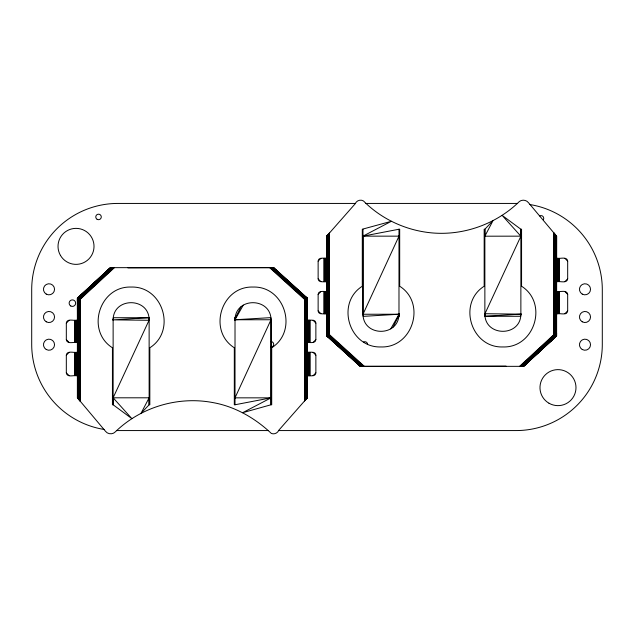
<?xml version="1.0" encoding="UTF-8"?>
<svg xmlns="http://www.w3.org/2000/svg" width="634" height="634" viewBox="0 0 634 634"><rect width="100%" height="100%" fill="white"/><g stroke="black" fill="none" stroke-linecap="round" stroke-linejoin="round"><path stroke-width="0.95" d="M77.443 397.898L77.451 298.146L110.411 267.659M273.785 267.659L110.356 267.659L77.578 298.202L77.57 398.041L77.784 298.297L111.14 267.659M77.776 398.287L77.403 298.131L77.403 397.843L105.521 431.31C107.812 434.417 112.836 434.662 115.412 431.786C140.724 407.171 178.051 395.965 212.739 402.558C234.992 406.434 255.169 418.194 271.352 433.442C274.157 434.623 277.668 433.125 278.754 430.288L307.308 397.843L307.308 393.651M78.053 398.612L78.061 298.416L110.799 267.659L77.578 298.202M78.402 298.566L78.394 399.024L78.917 298.788L112.036 267.659L78.061 298.416L77.903 398.437M77.784 298.297L79.226 298.923L79.226 400.014L79.741 299.153L113.177 267.659L112.583 267.659L78.917 298.788L78.79 399.491L79.226 298.923L113.177 267.659M77.403 397.518L80.177 401.124L80.177 400.506M149.133 398.81L148.728 397.883L149.133 397.843L149.133 404.769L149.83 404.769L149.83 347.773C176.727 330.782 162.922 285.966 131.135 287.051C99.34 285.966 85.535 330.782 112.432 347.773L112.432 404.769L113.129 404.769L113.129 397.803L149.133 397.803L141.01 413.32L149.133 404.769L149.133 320.083C149.331 297.053 113.232 296.815 113.129 319.853L113.129 404.769L131.904 418.654L113.129 397.803L149.133 320.083L148.95 317.721L113.312 317.721L113.129 320.289L113.153 319.314M235.016 398.406L235.016 319.544C235.539 296.585 271.423 297.346 271.027 320.281L271.011 404.769L242.632 412.702L271.027 397.851L271.027 319.274M306.198 398.485L304.534 400.981L304.534 299.351L269.664 267.659M307.442 375.685L307.308 342.447C309.812 342.312 315.589 343.826 315.867 339.673L315.867 323.055C315.589 318.91 309.812 320.424 307.308 320.289L307.442 342.447M326.692 240.349L326.692 236.165L355.246 203.712C356.443 200.518 360.683 199.131 363.536 201.002C381.502 219.213 406.228 230.522 431.714 232.884C463.731 235.816 496.501 223.968 519.428 201.469C522.147 199.353 526.418 199.932 528.479 202.69L556.597 236.165L556.597 335.869L523.644 366.341L360.215 366.341L326.692 335.869L326.692 236.157L329.466 233.019L329.466 334.649L364.336 366.341M329.466 233.629L329.466 233.122L326.692 236.363L329.466 233.629L327.802 235.515M362.973 314.726L362.973 235.143L362.997 314.242C363.187 336.86 398.517 337.082 398.984 314.456L398.984 235.594M484.867 235.19L485.272 236.117L484.867 236.157L484.867 229.231L484.17 229.231L484.17 286.227C457.272 303.218 471.078 348.034 502.865 346.949C534.66 348.034 548.465 303.218 521.568 286.227L521.568 229.231L520.871 229.231L520.871 236.157L484.867 236.197L492.99 220.68L484.867 229.231L484.867 313.917C484.669 336.947 520.768 337.185 520.871 314.147L520.871 229.231L502.096 215.346L520.871 236.197L484.867 313.917L485.05 316.279L520.688 316.279L520.871 313.711L520.847 314.686M553.823 233.494L553.823 232.876L556.597 236.482M520.823 366.341L554.774 335.077L554.774 233.986L554.259 334.847L520.823 366.341L521.417 366.341L555.083 335.212L555.606 234.976L555.598 335.434L522.448 366.341L555.939 335.584L556.224 235.713L556.216 335.703L523.201 366.341L556.422 335.798L556.557 236.102M556.43 235.959L556.216 335.703L522.86 366.341L555.939 335.584L555.947 235.388M523.589 366.341L556.549 335.854L556.597 236.157M235.016 397.843L271.027 397.851L271.011 404.769L271.701 404.769L271.701 347.773C298.598 330.782 284.801 285.966 253.006 287.051C221.211 285.966 207.413 330.782 234.311 347.773L234.311 404.769L235 404.769L235.016 397.843L271.003 319.758L235.016 319.758L235.254 317.309L235.016 320.289L235.254 317.309M362.989 229.231L362.973 236.149L398.984 236.157L399 229.231L399.689 229.231L399.689 286.227C426.587 303.218 412.789 348.034 380.994 346.949C349.199 348.034 335.402 303.218 362.299 286.227L362.299 229.231L391.368 221.298L362.973 236.149L399 229.231M556.597 335.869L555.939 335.584L556.097 235.563M555.939 335.584L554.774 335.077L555.21 234.509L555.083 335.212L521.964 366.341L555.598 335.434M77.403 300.888L77.451 298.146L110.554 267.659M556.549 335.854L523.446 366.341L556.549 335.854L556.597 333.112M398.746 316.691L398.984 313.711L398.746 316.691L398.984 314.242L362.997 314.242L398.984 236.157M77.403 342.447C74.416 341.631 66.99 344.753 66.324 339.673L66.324 323.055C66.99 317.983 74.416 321.105 77.403 320.289M77.403 375.685C74.416 374.868 66.99 377.991 66.324 372.919L66.324 355.111C66.99 350.039 74.416 353.162 77.403 352.346M326.692 313.711C324.188 313.576 318.411 315.09 318.133 310.945L318.133 294.327C318.411 290.174 324.188 291.688 326.692 291.553L326.692 281.654C324.188 281.52 318.411 283.033 318.133 278.889L318.133 261.081C318.411 256.936 324.188 258.45 326.692 258.315M307.308 352.346C309.812 352.48 315.589 350.967 315.867 355.111L315.867 372.919C315.589 377.064 309.812 375.55 307.308 375.685M556.597 258.315C559.584 259.132 567.01 256.009 567.676 261.081L567.676 278.889C567.01 283.961 559.584 280.838 556.597 281.654L556.969 258.315M556.731 313.711L556.597 291.553C559.584 292.369 567.01 289.247 567.676 294.327L567.676 310.945C567.01 316.017 559.584 312.895 556.597 313.711M109.167 270.139L109.365 268.57M524.635 365.43L524.833 363.861M235.063 318.791L240.88 306.983M393.12 327.017L398.937 315.209M243.25 305.16L235.016 319.758L270.813 317.634L271.027 320.281M390.75 328.84L398.984 314.242L363.187 316.366L362.973 313.719M304.534 400.371L307.308 397.637L304.534 400.878L307.308 397.835L307.308 298.131L273.729 267.659M326.692 236.363L329.466 233.328M304.534 400.672L307.308 397.637M66.324 323.055L69.09 320.289M66.324 355.111L69.09 352.346M318.133 261.081L320.899 258.315M318.133 294.327L320.899 291.553M313.101 342.447L315.867 339.673M313.101 375.685L315.867 372.919M564.91 281.654L567.676 278.889M564.91 313.711L567.676 310.945M304.534 299.351L307.308 298.131M327.881 336.947L326.732 335.854L329.466 334.649M113.129 267.889L113.795 267.659L79.741 299.153L79.694 400.569L80.169 299.343L114.437 267.659L112.646 267.659M520.871 366.111L520.205 366.341L554.259 334.847L554.306 233.431L553.831 334.657L519.563 366.341L521.354 366.341M565.385 313.671L565.853 313.545M235 404.769L271.027 397.851L271.027 398.857M127.925 267.865L271.011 267.659M362.989 366.341L506.075 366.135M355.563 203.435L118.257 203.435A86.216 86.216 0 0 0 31.7 289.302L31.7 344.698A86.216 86.216 0 0 0 104.214 429.472M365.446 203.435L515.743 203.435A86.216 86.216 0 0 1 517.621 203.451M268.554 430.565L118.257 430.565A86.216 86.216 0 0 1 116.379 430.549M278.437 430.565L515.743 430.565A86.216 86.216 0 0 0 602.3 344.698L602.3 289.302A86.216 86.216 0 0 0 529.786 204.528M554.774 335.077L553.831 334.657L553.831 232.86M79.226 298.923L80.169 299.343L80.169 401.14M273.579 267.659L307.173 298.186L307.173 398.001M273.333 267.659L307.007 298.265L307.007 398.184M272.992 267.659L306.777 298.36L306.777 398.445M272.572 267.659L306.491 298.487L306.491 398.77M272.081 267.659L306.167 298.63L306.167 399.143M271.534 267.659L305.794 298.796L305.794 399.563M270.932 267.659L305.39 298.979L305.39 400.022M270.306 267.659L304.97 299.161L304.97 400.498M363.694 366.341L329.03 334.839L329.03 233.502M363.068 366.341L328.61 335.021L328.61 233.978M362.466 366.341L328.206 335.204L328.206 234.437M361.919 366.341L327.833 335.37L327.833 234.857M361.428 366.341L327.509 335.513L327.509 235.23M361.008 366.341L327.223 335.64L327.223 235.555M360.667 366.341L326.993 335.735L326.993 235.816M326.827 335.814L360.421 366.341M326.692 333.112L326.732 335.854L360.271 366.341M306.119 297.053L307.268 298.146L307.308 300.888M564.91 258.315L567.676 261.081M564.91 291.553L567.676 294.327M318.133 278.889L320.899 281.654M318.133 310.945L320.899 313.711M313.101 320.289L315.867 323.055M313.101 352.346L315.867 355.111M66.324 339.673L69.09 342.447M66.324 372.919L69.09 375.685M554.378 234.089L556.042 235.888M77.958 398.112L79.622 399.911M554.378 234.152L556.042 236.133M77.958 397.867L79.622 399.848M559.37 258.315L559.37 281.654M559.37 291.553L559.37 313.711M558.934 291.553L558.934 313.711M558.887 258.315L558.887 281.654M558.419 258.315L558.419 281.654M558.514 291.553L558.514 313.711M558.11 291.553L558.11 313.711M557.983 258.315L557.983 281.654M557.738 291.553L557.738 313.711M557.587 258.315L557.587 281.654M557.405 291.553L557.405 313.711M557.246 258.315L557.246 281.654M557.127 291.553L557.127 313.711M556.898 291.553L556.898 313.711M556.763 258.315L556.763 281.654M326.827 235.999L326.732 335.854M326.558 258.315L326.558 281.654M326.558 291.553L326.558 313.711M326.391 258.315L326.391 281.654M326.391 291.553L326.391 313.711M326.169 258.315L326.169 281.654M326.169 291.553L326.169 313.711M325.884 258.315L325.884 281.654M325.884 291.553L325.884 313.711M325.551 258.315L325.551 281.654M325.551 291.553L325.551 313.711M325.179 258.315L325.179 281.654M325.179 291.553L325.179 313.711M324.782 258.315L324.782 281.654M324.782 291.553L324.782 313.711M324.354 258.315L324.354 281.654M324.354 291.553L324.354 313.711M323.926 258.315L323.926 281.654M323.926 291.553L323.926 313.711M310.074 320.289L310.074 342.447M310.074 352.346L310.074 375.685M309.646 320.289L309.646 342.447M309.646 352.346L309.646 375.685M309.218 320.289L309.218 342.447M309.218 352.346L309.218 375.685M308.821 320.289L308.821 342.447M308.821 352.346L308.821 375.685M308.449 320.289L308.449 342.447M308.449 352.346L308.449 375.685M308.116 320.289L308.116 342.447M308.116 352.346L308.116 375.685M307.831 320.289L307.831 342.447M307.831 352.346L307.831 375.685M307.609 320.289L307.609 342.447M307.609 352.346L307.609 375.685M77.269 320.289L77.269 342.447M77.237 352.346L77.237 375.685M77.102 320.289L77.102 342.447M77.031 352.346L77.031 375.685M76.873 320.289L76.873 342.447M76.754 352.346L76.754 375.685M76.595 320.289L76.595 342.447M76.413 352.346L76.413 375.685M76.262 320.289L76.262 342.447M76.017 352.346L76.017 375.685M75.89 320.289L75.89 342.447M75.581 352.346L75.581 375.685M75.486 320.289L75.486 342.447M75.113 352.346L75.113 375.685M75.066 320.289L75.066 342.447M74.63 320.289L74.63 342.447M74.63 352.346L74.63 375.685M270.948 341.583A2.774 2.774 0 0 1 273.714 344.349A2.774 2.774 0 0 1 270.948 347.123M539.629 215.925A2.774 2.774 0 0 1 543.409 219.705M363.456 342.059A2.774 2.774 0 0 1 367.609 344.46M148.95 317.721L113.129 319.853L149.133 320.289L148.95 317.721M520.871 314.147L485.05 316.279L484.867 313.711L520.871 314.147M60.428 255.367A18.006 18.006 0 0 0 91.613 255.367A18.006 18.006 0 0 0 76.017 228.367A18.006 18.006 0 0 0 60.428 255.367M97.145 219.332A2.774 2.774 0 0 0 101.297 216.931A2.774 2.774 0 0 0 97.145 214.538A2.774 2.774 0 0 0 97.145 219.332M70.762 305.984A3.273 3.273 0 0 0 75.668 303.147A3.273 3.273 0 0 0 70.762 300.318A3.273 3.273 0 0 0 70.762 305.984M46.234 294.097A5.54 5.54 0 0 0 54.548 289.302A5.54 5.54 0 0 0 46.234 284.5A5.54 5.54 0 0 0 46.234 294.097M46.234 321.795A5.54 5.54 0 0 0 54.548 317A5.54 5.54 0 0 0 46.234 312.205A5.54 5.54 0 0 0 46.234 321.795M46.234 349.5A5.54 5.54 0 0 0 54.548 344.698A5.54 5.54 0 0 0 46.234 339.903A5.54 5.54 0 0 0 46.234 349.5M582.226 294.097A5.54 5.54 0 0 0 590.531 289.302A5.54 5.54 0 0 0 582.226 284.5A5.54 5.54 0 0 0 582.226 294.097M582.226 321.795A5.54 5.54 0 0 0 590.531 317A5.54 5.54 0 0 0 582.226 312.205A5.54 5.54 0 0 0 582.226 321.795M582.226 349.5A5.54 5.54 0 0 0 590.531 344.698A5.54 5.54 0 0 0 582.226 339.903A5.54 5.54 0 0 0 582.226 349.5M548.981 403.224A18.006 18.006 0 0 0 575.989 387.636A18.006 18.006 0 0 0 548.981 372.039A18.006 18.006 0 0 0 548.981 403.224"/></g></svg>
